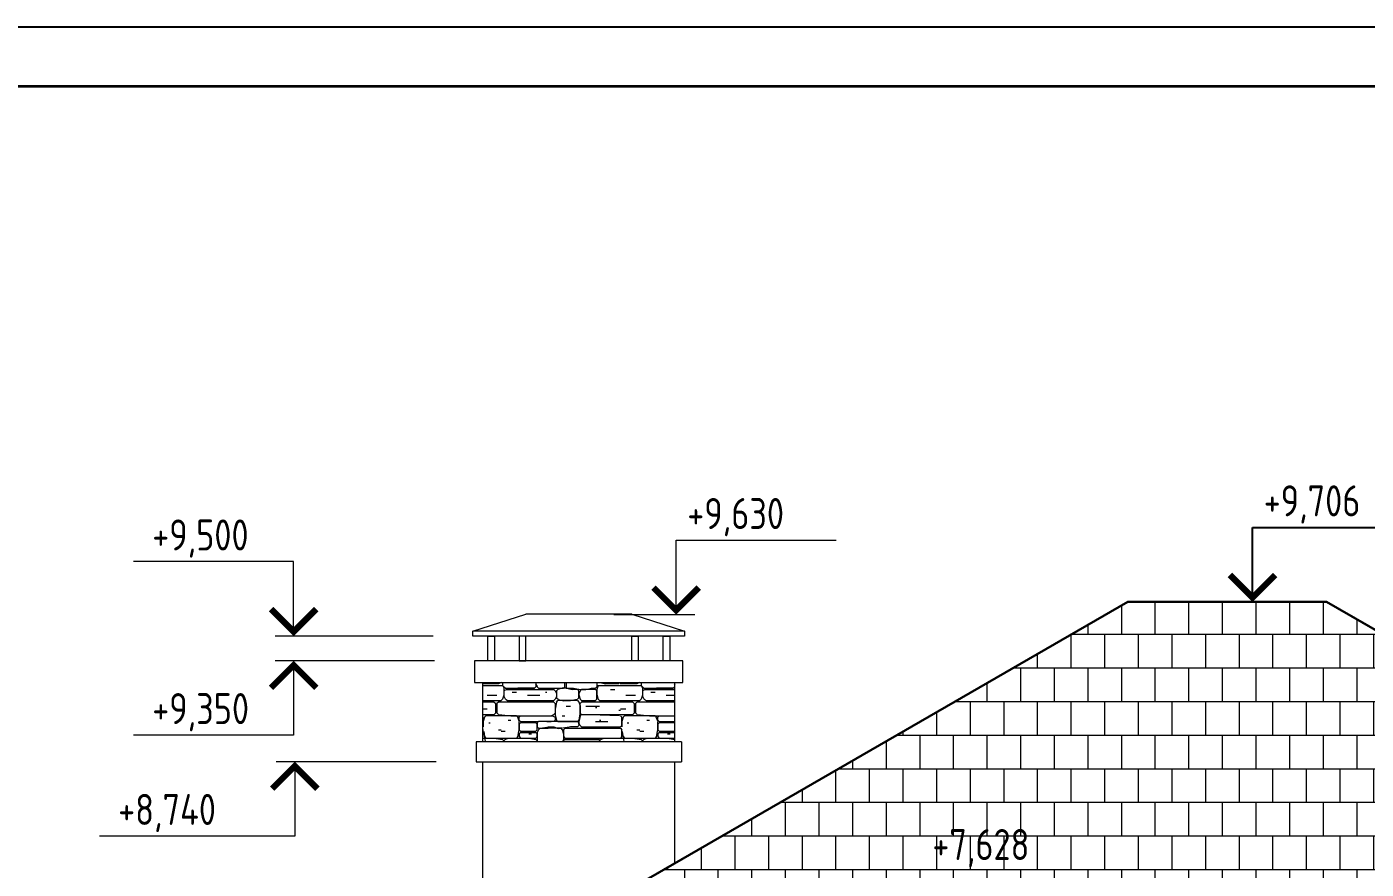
# Model space of a CAD drawing. Extents: x -12289450 to -10763036, y -7834513 to -6150123.
# Drawn here: x -11109433 to -11101336, y -7699631 to -7694536 of the extents above; entities that cross this region are included whole.
import ezdxf

# ---------------------------------------------------------------- set-up
doc = ezdxf.new("R2010")
doc.units = 0
doc.header["$LTSCALE"] = 25
for name, color, linetype in [('008-ШТРИХОВКА', 252, 'Continuous'), ('ArchiCAD', 7, 'Continuous'), ('Крыши', 7, 'Continuous'), ('Новое', 51, 'Continuous'), ('Примечания', 7, 'Continuous')]:
    doc.layers.add(name, color=color, linetype=linetype)
doc.layers.add('RAZMER', color=7, linetype='Continuous', lineweight=9)
doc.styles.add('GOST 2.304', font='cs_gost2304.shx')

msp = doc.modelspace()

# ---------------------------------------------------------------- hatches: boundary and pattern name
at = {"layer": '008-ШТРИХОВКА', "lineweight": 18, "ltscale": 3}
h = msp.add_hatch(dxfattribs=at)
h.set_pattern_fill('AR-B88', color=256)
h.set_pattern_definition([(0, (-27601.4, -161115.81), (0, 203.2), []), (90, (-27601.4, -161115.81), (-101.6, 203.2), [203.2, -203.2])])
h.paths.add_polyline_path([(-11101851.8, -7698014.4), (-11101766, -7698014.4), (-11101706.3, -7698014.4), (-11101577.5, -7698015.2), (-11095676, -7701420.7), (-11100476, -7701420.7), (-11101793.6, -7700660), (-11102776, -7700092.8), (-11105076, -7701420.7), (-11106726.8, -7701420.7), (-11108676, -7701420.7), (-11104088.1, -7698771.9), (-11102776, -7698014.4), (-11102598.7, -7698014.4), (-11102342.8, -7698014.4), (-11102176, -7698014.4), (-11101981.3, -7698014.4)])
at = {"layer": 'RAZMER', "lineweight": 0, "ltscale": 4}
h = msp.add_hatch(dxfattribs=at)
h.set_pattern_fill('DSLSTN', color=251, scale=300, style=0, pattern_type=2)
h.set_pattern_definition([(180, (462411.6, -635207), (-1e-13, -837.9), [184.338, -653.562]), (0, (461598.8, -635240.5), (0, 837.9), [108.927, -728.973]), (0, (461707.8, -635282.4), (0, 837.9), [58.653, -779.247]), (315, (461699.4, -635274.06), (837.899983, -2e-13), [11.8497, -1173.11985]), (270, (461699.4, -635265.7), (837.9, -2e-13), [8.379, -829.521]), (270, (461699.4, -635248.9), (837.9, -2e-13), [16.758, -821.142]), (225, (461707.76, -635240.54), (-1e-13, -837.899983), [11.8497, -1173.11985]), (180, (461942.4, -635240.5), (-1e-13, -837.9), [234.612, -603.288]), (135, (461950.75, -635248.9), (-837.899983, 7e-14), [11.8497, -1173.11985]), (90, (461950.75, -635257.3), (-837.9, 5e-14), [8.379, -829.521]), (180, (461942.4, -634762.9), (-1e-13, -837.9), [351.918, -485.982]), (180, (461867, -634930.5), (-1e-13, -837.9), [159.201, -678.699]), (180, (462059.7, -634553.5), (-1e-13, -837.9), [343.539, -494.361]), (225, (462193.74, -635005.9), (-1e-13, -837.899983), [11.8497, -1173.11985]), (315, (462193.74, -635005.9), (837.899983, -2e-13), [11.8497, -1173.11985]), (45, (461959.1, -634704.3), (7e-14, 837.899983), [11.8497, -1173.11985]), (0, (461716.1, -634704.3), (0, 837.9), [242.991, -594.909]), (135, (462218.9, -634821.6), (-837.899983, 7e-14), [11.8497, -1173.11985]), (180, (462352.9, -634821.6), (-1e-13, -837.9), [134.064, -703.836]), (225, (462076.43, -634829.97), (-1e-13, -837.899983), [11.8497, -1173.11985]), (180, (462361.3, -634830), (-1e-13, -837.9), [284.886, -553.014]), (0, (461649.1, -635315.95), (0, 837.9), [16.758, -821.142]), (0, (461749.65, -634846.7), (0, 837.9), [8.379, -829.521]), (0, (461598.8, -634804.8), (0, 837.9), [50.274, -787.626]), (0, (461573.7, -634788.1), (0, 837.9), [16.758, -821.142]), (0, (462319.4, -634670.8), (0, 837.9), [33.516, -804.384]), (0, (462336.2, -634662.4), (0, 837.9), [67.032, -770.868]), (0, (461749.65, -635064.6), (0, 837.9), [8.379, -829.521]), (0, (461640.7, -635081.3), (0, 837.9), [75.411, -762.489]), (0, (461548.56, -635064.6), (0, 837.9), [25.137, -812.763]), (0, (462302.7, -635290.8), (0, 837.9), [16.758, -821.142]), (0, (462319.4, -635299.2), (0, 837.9), [25.137, -812.763]), (0, (462244, -635248.9), (0, 837.9), [8.379, -829.521]), (0, (462361.3, -635232.2), (0, 837.9), [16.758, -821.142]), (0, (461850.2, -635207), (0, 837.9), [16.758, -821.142]), (0, (461875.3, -635148.4), (0, 837.9), [25.137, -812.763]), (0, (462076.4, -635232.2), (0, 837.9), [8.379, -829.521]), (0, (462051.3, -635240.5), (0, 837.9), [75.411, -762.489]), (0, (462193.7, -635173.5), (0, 837.9), [8.379, -829.521]), (0, (462202.1, -635165.1), (0, 837.9), [33.516, -804.384]), (0, (462051.3, -635156.75), (0, 837.9), [8.379, -829.521]), (0, (461992.64, -635148.4), (0, 837.9), [83.79, -754.11]), (0, (462235.6, -635081.3), (0, 837.9), [58.653, -779.247]), (0, (462143.5, -635047.8), (0, 837.9), [25.137, -812.763]), (0, (461917.2, -634980.8), (0, 837.9), [8.379, -829.521]), (0, (462001, -634964), (0, 837.9), [16.758, -821.142]), (0, (462009.4, -634955.65), (0, 837.9), [16.758, -821.142]), (0, (461774.8, -634570.2), (0, 837.9), [8.379, -829.521]), (0, (461774.8, -634620.5), (0, 837.9), [50.274, -787.626]), (0, (461925.6, -634587), (0, 837.9), [16.758, -821.142]), (0, (461942.4, -634578.6), (0, 837.9), [67.032, -770.868]), (0, (461867, -634746.2), (0, 837.9), [16.758, -821.142]), (0, (461682.6, -634729.4), (0, 837.9), [25.137, -812.763]), (0, (461674.24, -634721), (0, 837.9), [108.927, -728.973]), (0, (462160.2, -634762.9), (0, 837.9), [8.379, -829.521]), (0, (462026.2, -634746.2), (0, 837.9), [8.379, -829.521]), (0, (462042.9, -634754.56), (0, 837.9), [25.137, -812.763]), (0, (462269.15, -634880.24), (0, 837.9), [41.895, -796.005]), (0, (462235.6, -634871.9), (0, 837.9), [41.895, -796.005]), (0, (462093.2, -634888.6), (0, 837.9), [16.758, -821.142]), (0, (462118.3, -634846.7), (0, 837.9), [16.758, -821.142]), (0, (462109.95, -634838.35), (0, 837.9), [16.758, -821.142]), (0, (461942.4, -634905.4), (0, 837.9), [25.137, -812.763]), (0, (461816.7, -634897), (0, 837.9), [16.758, -821.142]), (0, (461808.3, -634905.4), (0, 837.9), [16.758, -821.142]), (0, (461741.3, -634888.6), (0, 837.9), [16.758, -821.142]), (270, (461699.4, -634469.7), (837.9, -2e-13), [75.411, -762.489]), (243.43495, (461707.76, -634452.9), (3.1e-05, -837.899992), [18.736014, -1854.86532]), (251.56505, (461858.58, -634511.57), (-7e-06, -837.899987), [26.49673, -2623.1757]), (270, (461858.6, -634478.05), (837.9, -2e-13), [33.516, -804.384]), (288.43495, (461850.2, -634452.91), (837.9000444, -1675.799994), [26.49673, -2623.1757]), (333.43495, (461506.66, -635106.48), (837.899992, 3.1e-05), [18.736014, -1854.86532]), (296.56505, (461498.3, -635089.7), (837.900001, -837.900036), [18.736014, -1854.86532]), (270, (461498.3, -635056.2), (837.9, -2e-13), [33.516, -804.384]), (206.56505, (461515.04, -635047.82), (-837.900036, -837.900001), [18.736014, -1854.86532]), (26.565051, (461506.66, -634511.57), (837.900021, 837.900016), [18.736014, -1854.86532]), (348.69007, (461515.04, -634578.6), (837.8999923, 3.91e-05), [42.72469, -4229.7438]), (333.43495, (461498.3, -634570.22), (837.899992, 3.1e-05), [18.736014, -1854.86532]), (270, (461498.3, -634519.95), (837.9, -2e-13), [50.274, -787.626]), (225, (461506.66, -634511.57), (-1e-13, -837.899983), [11.8497, -1173.11985]), (0, (461506.7, -635039.44), (0, 837.9), [175.959, -661.941]), (315, (461489.9, -635022.7), (837.899983, -2e-13), [23.69939, -1161.27015]), (270, (461489.9, -634972.4), (837.9, -2e-13), [50.274, -787.626]), (243.43495, (461498.3, -634955.65), (3.1e-05, -837.899992), [18.736014, -1854.86532]), (225, (461506.66, -634947.3), (-1e-13, -837.899983), [11.8497, -1173.11985]), (194.03624, (461540.18, -634938.9), (-2513.7000764, -837.899857), [34.547505, -3420.2028]), (0, (461867, -634930.5), (0, 837.9), [16.758, -821.142]), (0, (461640.7, -635299.2), (0, 837.9), [41.895, -796.005]), (0, (461598.8, -635307.6), (0, 837.9), [92.169, -745.731]), (45, (461598.83, -634654), (7e-14, 837.899983), [23.69939, -1161.27015]), (90, (461598.8, -634687.5), (-837.9, 5e-14), [33.516, -804.384]), (135, (461607.2, -634695.9), (-837.899983, 7e-14), [11.8497, -1173.11985]), (116.56505, (461707.76, -634662.4), (-837.900001, 837.900036), [18.736014, -1854.86532]), (90, (461707.8, -634679.15), (-837.9, 5e-14), [16.758, -821.142]), (63.434949, (461699.38, -634695.9), (-1.6e-05, 837.899992), [18.736014, -1854.86532]), (288.43495, (462235.64, -634670.77), (837.9000444, -1675.799994), [26.49673, -2623.1757]), (270, (462235.6, -634662.4), (837.9, -2e-13), [8.379, -829.521]), (243.43495, (462244, -634645.63), (3.1e-05, -837.899992), [18.736014, -1854.86532]), (251.56505, (462336.18, -635081.34), (-7e-06, -837.899987), [26.49673, -2623.1757]), (270, (462336.2, -635039.44), (837.9, -2e-13), [41.895, -796.005]), (296.56505, (462327.8, -635022.7), (837.900001, -837.900036), [18.736014, -1854.86532]), (288.43495, (461950.75, -635081.34), (837.9000444, -1675.799994), [26.49673, -2623.1757]), (270, (461950.75, -635073), (837.9, -2e-13), [8.379, -829.521]), (243.43495, (461959.13, -635056.2), (3.1e-05, -837.899992), [18.736014, -1854.86532]), (243.43495, (461816.7, -635089.7), (3.1e-05, -837.899992), [18.736014, -1854.86532]), (270, (461816.7, -635073), (837.9, -2e-13), [16.758, -821.142]), (296.56505, (461808.3, -635056.2), (837.900001, -837.900036), [18.736014, -1854.86532]), (315, (461950.75, -634662.4), (837.899983, -2e-13), [23.69939, -1161.27015]), (63.434949, (461808.3, -634838.35), (-1.6e-05, 837.899992), [18.736014, -1854.86532]), (90, (461808.3, -634855.1), (-837.9, 5e-14), [16.758, -821.142]), (135, (461825.06, -634871.86), (-837.899983, 7e-14), [23.69939, -1161.27015]), (90, (462378.1, -634913.8), (-837.9, 5e-14), [75.411, -762.489]), (45, (462369.7, -634922.14), (7e-14, 837.899983), [11.8497, -1173.11985]), (270, (462327.8, -634938.9), (837.9, -2e-13), [58.653, -779.247]), (270, (462193.7, -634938.9), (837.9, -2e-13), [67.032, -770.868]), (108.43495, (462428.35, -635240.54), (-837.9000444, 1675.799994), [26.49673, -2623.1757]), (90, (462428.35, -635290.8), (-837.9, 5e-14), [50.274, -787.626]), (78.690068, (462419.97, -635332.71), (-9.9e-06, 837.8999923), [42.72469, -4229.7438]), (278.1301, (462210.5, -635274.06), (837.8997774, -5027.3998965), [59.24848, -5865.5994]), (270, (462210.5, -635240.5), (837.9, -2e-13), [33.516, -804.384]), (251.56505, (462218.88, -635215.4), (-7e-06, -837.899987), [26.49673, -2623.1757]), (333.43495, (461791.55, -635207.02), (837.899992, 3.1e-05), [18.736014, -1854.86532]), (180, (461799.9, -635240.5), (-1e-13, -837.9), [58.653, -779.247]), (0, (461707.8, -634880.24), (0, 837.9), [343.539, -494.361]), (180, (461850.2, -635282.4), (-1e-13, -837.9), [83.79, -754.11]), (189.46232, (461900.48, -635274.06), (-4189.4998786, -837.8998155), [50.96747, -5045.7792]), (180, (461942.4, -635274.06), (-1e-13, -837.9), [41.895, -796.005]), (0, (461875.3, -635240.5), (0, 837.9), [25.137, -812.763]), (0, (461758, -635240.5), (0, 837.9), [25.137, -812.763]), (180, (461615.6, -634938.9), (-1e-13, -837.9), [75.411, -762.489]), (90, (461699.4, -634930.5), (-837.9, 5e-14), [50.274, -787.626]), (63.434949, (461691, -634947.27), (-1.6e-05, 837.899992), [18.736014, -1854.86532]), (0, (461665.9, -634947.3), (0, 837.9), [25.137, -812.763]), (350.53768, (461615.59, -634938.9), (837.8999918, 3.62e-05), [50.96747, -5045.7792]), (0, (461640.7, -634947.3), (0, 837.9), [41.895, -796.005]), (350.53768, (461590.45, -634938.9), (837.8999918, 3.62e-05), [50.96747, -5045.7792]), (350.53768, (462277.53, -634503.19), (837.8999918, 3.62e-05), [50.96747, -5045.7792]), (0, (462101.6, -634503.2), (0, 837.9), [175.959, -661.941]), (26.565051, (462084.8, -634511.57), (837.900021, 837.900016), [18.736014, -1854.86532]), (0, (461867, -634511.6), (0, 837.9), [209.475, -628.425]), (0, (461825.1, -634444.5), (0, 837.9), [16.758, -821.142]), (341.56505, (461799.93, -634436.16), (837.899987, -7e-06), [26.49673, -2623.1757]), (0, (461766.4, -634436.16), (0, 837.9), [33.516, -804.384]), (9.4623222, (461716.14, -634444.53), (4189.4998465, 837.8999764), [50.96747, -5045.7792]), (348.69007, (461649.1, -634503.19), (837.8999923, 3.91e-05), [42.72469, -4229.7438]), (0, (461523.4, -634503.2), (0, 837.9), [125.685, -712.215]), (8.1301023, (461632.35, -634586.98), (5027.3998629, 837.8999792), [59.24848, -5865.5994]), (0, (461556.9, -634587), (0, 837.9), [75.411, -762.489]), (281.30993, (461699.38, -634603.74), (837.8998758, -3351.6001317), [42.72469, -4229.7438]), (270, (461699.4, -634578.6), (837.9, -2e-13), [25.137, -812.763]), (243.43495, (461707.76, -634561.84), (3.1e-05, -837.899992), [18.736014, -1854.86532]), (0, (461975.9, -634545.1), (0, 837.9), [50.274, -787.626]), (0, (461766.4, -634545.1), (0, 837.9), [41.895, -796.005]), (0, (462042.9, -634654), (0, 837.9), [16.758, -821.142]), (9.4623222, (461992.64, -634662.39), (4189.4998465, 837.8999764), [50.96747, -5045.7792]), (0, (461791.55, -634662.4), (0, 837.9), [201.096, -636.804]), (0, (461791.55, -634662.4), (0, 837.9), [58.653, -779.247]), (353.65981, (461716.14, -634654.01), (837.8999791, 3.02e-05), [75.87507, -7511.6322]), (180, (462352.9, -634628.9), (-1e-13, -837.9), [276.507, -561.393]), (0, (462076.4, -634587), (0, 837.9), [276.507, -561.393]), (0, (462218.9, -634762.9), (0, 837.9), [184.338, -653.562]), (0, (462218.9, -634712.7), (0, 837.9), [184.338, -653.562]), (0, (462101.6, -634712.7), (0, 837.9), [117.306, -720.594]), (333.43495, (462084.8, -634704.3), (837.899992, 3.1e-05), [18.736014, -1854.86532]), (348.69007, (462185.36, -634628.87), (837.8999923, 3.91e-05), [42.72469, -4229.7438]), (14.036243, (462084.81, -634637.25), (2513.7000325, 837.8999888), [34.547505, -3420.2028]), (180, (461808.3, -634922.1), (-1e-13, -837.9), [67.032, -770.868]), (0, (461590.45, -634712.7), (0, 837.9), [351.918, -485.982]), (0, (461850.2, -634771.3), (0, 837.9), [50.274, -787.626]), (0, (461716.1, -634871.9), (0, 837.9), [83.79, -754.11]), (165.96376, (461590.45, -634880.24), (-837.8999707, -6.1e-05), [34.547505, -3420.2028]), (180, (461649.1, -634880.24), (-1e-13, -837.9), [58.653, -779.247]), (187.12502, (461716.14, -634871.86), (-5865.3000122, -837.9003778), [67.55366, -6687.8121]), (0, (461556.9, -634771.3), (0, 837.9), [242.991, -594.909]), (0, (461867, -635341.1), (0, 837.9), [335.16, -502.74]), (0, (462126.7, -635274.06), (0, 837.9), [41.895, -796.005]), (0, (461867, -635282.4), (0, 837.9), [335.16, -502.74]), (296.56505, (461950.75, -635248.92), (837.900001, -837.900036), [18.736014, -1854.86532]), (270, (461950.75, -635240.5), (837.9, -2e-13), [8.379, -829.521]), (255.96376, (461959.13, -635207.02), (6.1e-05, -837.8999707), [34.547505, -3420.2028]), (0, (461967.5, -635198.64), (0, 837.9), [310.023, -527.877]), (284.03624, (462059.68, -635072.96), (837.899857, -2513.7000764), [34.547505, -3420.2028]), (270, (462059.7, -635047.8), (837.9, -2e-13), [25.137, -812.763]), (251.56505, (462068.06, -635022.69), (-7e-06, -837.899987), [26.49673, -2623.1757]), (0, (461967.5, -635123.2), (0, 837.9), [310.023, -527.877]), (180, (462302.7, -635014.3), (-1e-13, -837.9), [100.548, -737.352]), (206.56505, (462319.43, -635005.93), (-837.900036, -837.900001), [18.736014, -1854.86532]), (315, (462059.7, -634989.17), (837.899983, -2e-13), [11.8497, -1173.11985]), (270, (462059.7, -634972.4), (837.9, -2e-13), [16.758, -821.142]), (243.43495, (462068.06, -634938.9), (3.1e-05, -837.899992), [18.736014, -1854.86532]), (135, (462193.74, -634947.3), (-837.899983, 7e-14), [23.69939, -1161.27015]), (165.96376, (462109.95, -635014.3), (-837.8999707, -6.1e-05), [34.547505, -3420.2028]), (180, (462185.4, -635014.3), (-1e-13, -837.9), [75.411, -762.489]), (0, (462068.06, -635022.7), (0, 837.9), [259.749, -578.151]), (26.565051, (461783.17, -635207.02), (837.900021, 837.900016), [18.736014, -1854.86532]), (0, (461749.65, -635207), (0, 837.9), [33.516, -804.384]), (0, (461540.2, -635207), (0, 837.9), [83.79, -754.11]), (353.65981, (461464.77, -635198.645), (837.8999791, 3.02e-05), [75.87507, -7511.6322]), (0, (461464.8, -635123.2), (0, 837.9), [335.16, -502.74]), (0, (461523.4, -635114.85), (0, 837.9), [276.507, -561.393]), (0, (461515, -635047.8), (0, 837.9), [284.886, -553.014]), (260.53768, (461959.13, -635181.89), (3.62e-05, -837.8999918), [50.96747, -5045.7792]), (270, (461959.1, -635148.4), (837.9, -2e-13), [33.516, -804.384]), (288.43495, (461950.75, -635123.23), (837.9000444, -1675.799994), [26.49673, -2623.1757]), (284.03624, (461808.3, -635198.64), (837.899857, -2513.7000764), [34.547505, -3420.2028]), (270, (461808.3, -635165.1), (837.9, -2e-13), [33.516, -804.384]), (258.69007, (461816.69, -635123.23), (3.91e-05, -837.8999923), [42.72469, -4229.7438]), (45, (461942.4, -635106.5), (7e-14, 837.899983), [11.8497, -1173.11985]), (11.309932, (461900.48, -635114.85), (3351.6001025, 837.8999928), [42.72469, -4229.7438]), (0, (461858.6, -635114.85), (0, 837.9), [41.895, -796.005]), (345.96376, (461825.06, -635106.48), (837.8999707, 6.1e-05), [34.547505, -3420.2028]), (198.43495, (461850.2, -635039.44), (-1675.799994, -837.9000444), [26.49673, -2623.1757]), (180, (461875.3, -635039.44), (-1e-13, -837.9), [25.137, -812.763]), (165.96376, (461908.85, -635047.82), (-837.8999707, -6.1e-05), [34.547505, -3420.2028]), (180, (461942.4, -635047.8), (-1e-13, -837.9), [33.516, -804.384]), (0, (461850.2, -635039.44), (0, 837.9), [8.379, -829.521]), (0, (461707.8, -635039.44), (0, 837.9), [150.822, -687.078]), (345.96376, (461825.06, -634964.03), (837.8999707, 6.1e-05), [34.547505, -3420.2028]), (0, (461749.65, -634964), (0, 837.9), [75.411, -762.489]), (11.309932, (461707.76, -634972.41), (3351.6001025, 837.8999928), [42.72469, -4229.7438]), (296.56505, (461691, -635014.3), (837.900001, -837.900036), [18.736014, -1854.86532]), (270, (461691, -635005.9), (837.9, -2e-13), [8.379, -829.521]), (251.56505, (461699.38, -634980.8), (-7e-06, -837.899987), [26.49673, -2623.1757]), (270, (461875.3, -634938.9), (837.9, -2e-13), [100.548, -737.352]), (351.8699, (461808.31, -634922.14), (837.8999899, 3.95e-05), [59.24848, -5865.5994]), (0, (461766.4, -634922.1), (0, 837.9), [41.895, -796.005]), (0, (462026.2, -635039.44), (0, 837.9), [25.137, -812.763]), (14.036243, (461992.64, -635047.82), (2513.7000325, 837.8999888), [34.547505, -3420.2028]), (0, (461959.1, -635047.8), (0, 837.9), [33.516, -804.384]), (348.69007, (461917.23, -635039.44), (837.8999923, 3.91e-05), [42.72469, -4229.7438]), (0, (461875.3, -635039.44), (0, 837.9), [41.895, -796.005]), (180, (462051.3, -634930.5), (-1e-13, -837.9), [167.58, -670.32]), (14.036243, (462336.18, -634930.52), (2513.7000325, 837.8999888), [34.547505, -3420.2028]), (0, (462126.7, -634930.5), (0, 837.9), [209.475, -628.425]), (243.43495, (462210.5, -634788.07), (3.1e-05, -837.899992), [18.736014, -1854.86532]), (270, (462210.5, -634762.9), (837.9, -2e-13), [25.137, -812.763]), (281.30993, (462202.12, -634721.04), (837.8998758, -3351.6001317), [42.72469, -4229.7438]), (296.56505, (461950.75, -634788.07), (837.900001, -837.900036), [18.736014, -1854.86532]), (270, (461950.75, -634746.2), (837.9, -2e-13), [41.895, -796.005]), (251.56505, (461959.13, -634721.04), (-7e-06, -837.899987), [26.49673, -2623.1757]), (0, (461959.1, -634721), (0, 837.9), [242.991, -594.909]), (0, (461967.5, -634813.2), (0, 837.9), [226.233, -611.667]), (26.565051, (462352.94, -634821.6), (837.900021, 837.900016), [18.736014, -1854.86532]), (333.43495, (462361.32, -634829.97), (837.899992, 3.1e-05), [18.736014, -1854.86532]), (90, (462068.06, -634846.7), (-837.9, 5e-14), [8.379, -829.521]), (75.963757, (462059.68, -634880.24), (-1.7e-05, 837.8999707), [34.547505, -3420.2028]), (90, (462059.7, -634930.5), (-837.9, 5e-14), [50.274, -787.626]), (0, (461816.7, -634821.6), (0, 837.9), [234.612, -603.288]), (0, (461850.2, -634813.2), (0, 837.9), [41.895, -796.005]), (180, (461942.4, -634813.2), (-1e-13, -837.9), [125.685, -712.215]), (225, (461950.75, -634804.83), (-1e-13, -837.899983), [11.8497, -1173.11985]), (270, (461950.75, -634779.7), (837.9, -2e-13), [25.137, -812.763]), (315, (461942.4, -634771.3), (837.899983, -2e-13), [11.8497, -1173.11985]), (0, (461816.7, -634771.3), (0, 837.9), [125.685, -712.215]), (45, (461808.3, -634779.7), (7e-14, 837.899983), [11.8497, -1173.11985]), (90, (461808.3, -634804.8), (-837.9, 5e-14), [25.137, -812.763]), (135, (461816.7, -634813.2), (-837.899983, 7e-14), [11.8497, -1173.11985]), (26.565051, (462034.54, -634930.5), (837.900021, 837.900016), [18.736014, -1854.86532]), (0, (461992.64, -634930.5), (0, 837.9), [41.895, -796.005]), (0, (461707.8, -634922.1), (0, 837.9), [33.516, -804.384]), (180, (462051.3, -634871.9), (-1e-13, -837.9), [226.233, -611.667]), (180, (462369.7, -634771.3), (-1e-13, -837.9), [150.822, -687.078]), (225, (461950.75, -635265.7), (-1e-13, -837.899983), [11.8497, -1173.11985]), (45, (461691, -635299.2), (7e-14, 837.899983), [11.8497, -1173.11985]), (315, (461691, -635248.9), (837.899983, -2e-13), [11.8497, -1173.11985]), (45, (461590.45, -635257.3), (7e-14, 837.899983), [11.8497, -1173.11985]), (315, (461590.45, -635290.8), (837.899983, -2e-13), [11.8497, -1173.11985]), (45, (461590.45, -635315.95), (7e-14, 837.899983), [11.8497, -1173.11985]), (315, (461590.45, -635332.7), (837.899983, -2e-13), [11.8497, -1173.11985]), (225, (461699.4, -635332.7), (-1e-13, -837.899983), [11.8497, -1173.11985]), (315, (461691, -635307.6), (837.899983, -2e-13), [11.8497, -1173.11985]), (315, (461858.6, -635332.7), (837.899983, -2e-13), [11.8497, -1173.11985]), (45, (461858.6, -635290.8), (7e-14, 837.899983), [11.8497, -1173.11985]), (225, (462420, -635332.7), (-1e-13, -837.899983), [11.8497, -1173.11985]), (315, (462411.6, -635207), (837.899983, -2e-13), [11.8497, -1173.11985]), (45, (462218.9, -635215.4), (7e-14, 837.899983), [11.8497, -1173.11985]), (315, (462218.9, -635332.7), (837.899983, -2e-13), [11.8497, -1173.11985]), (225, (462210.5, -635332.7), (-1e-13, -837.899983), [11.8497, -1173.11985]), (315, (462202.1, -635282.43), (837.899983, -2e-13), [11.8497, -1173.11985]), (225, (462210.5, -635265.7), (-1e-13, -837.899983), [11.8497, -1173.11985]), (315, (462202.1, -635207), (837.899983, -2e-13), [11.8497, -1173.11985]), (315, (461959.1, -635265.7), (837.899983, -2e-13), [11.8497, -1173.11985]), (45, (461959.1, -635207), (7e-14, 837.899983), [11.8497, -1173.11985]), (45, (461942.4, -635240.54), (7e-14, 837.899983), [11.8497, -1173.11985]), (315, (461816.7, -635232.16), (837.899983, -2e-13), [11.8497, -1173.11985]), (225, (461808.3, -635232.16), (-1e-13, -837.899983), [11.8497, -1173.11985]), (315, (461590.45, -635232.16), (837.899983, -2e-13), [11.8497, -1173.11985]), (45, (461590.45, -635215.4), (7e-14, 837.899983), [11.8497, -1173.11985]), (135, (461967.5, -635198.64), (-837.899983, 7e-14), [11.8497, -1173.11985]), (225, (462285.9, -635190.27), (-1e-13, -837.899983), [11.8497, -1173.11985]), (315, (462277.53, -635123.23), (837.899983, -2e-13), [11.8497, -1173.11985]), (45, (461959.1, -635131.6), (7e-14, 837.899983), [11.8497, -1173.11985]), (315, (461942.4, -635114.85), (837.899983, -2e-13), [11.8497, -1173.11985]), (315, (461942.4, -635047.8), (837.899983, -2e-13), [11.8497, -1173.11985]), (45, (461816.7, -635056.2), (7e-14, 837.899983), [11.8497, -1173.11985]), (315, (461816.7, -635098.1), (837.899983, -2e-13), [11.8497, -1173.11985]), (45, (461816.7, -635123.23), (7e-14, 837.899983), [11.8497, -1173.11985]), (225, (461808.3, -635190.27), (-1e-13, -837.899983), [11.8497, -1173.11985]), (315, (461456.4, -635190.27), (837.899983, -2e-13), [11.8497, -1173.11985]), (225, (461464.77, -635123.23), (-1e-13, -837.899983), [11.8497, -1173.11985]), (315, (461799.9, -635123.23), (837.899983, -2e-13), [11.8497, -1173.11985]), (225, (461808.3, -635106.5), (-1e-13, -837.899983), [11.8497, -1173.11985]), (315, (461799.9, -635047.8), (837.899983, -2e-13), [11.8497, -1173.11985]), (225, (461691, -635031.06), (-1e-13, -837.899983), [11.8497, -1173.11985]), (315, (461682.6, -634947.3), (837.899983, -2e-13), [11.8497, -1173.11985]), (45, (461548.56, -634888.6), (7e-14, 837.899983), [11.8497, -1173.11985]), (315, (461548.56, -634930.5), (837.899983, -2e-13), [11.8497, -1173.11985]), (45, (461875.34, -634938.9), (7e-14, 837.899983), [11.8497, -1173.11985]), (45, (461858.6, -635039.44), (7e-14, 837.899983), [11.8497, -1173.11985]), (315, (461699.4, -635031.06), (837.899983, -2e-13), [11.8497, -1173.11985]), (45, (461699.4, -634980.8), (7e-14, 837.899983), [11.8497, -1173.11985]), (315, (461858.6, -634972.4), (837.899983, -2e-13), [11.8497, -1173.11985]), (225, (461875.34, -634955.65), (-1e-13, -837.899983), [11.8497, -1173.11985]), (315, (461866.96, -634930.5), (837.899983, -2e-13), [11.8497, -1173.11985]), (315, (461699.4, -634955.65), (837.899983, -2e-13), [11.8497, -1173.11985]), (45, (461699.4, -634938.9), (7e-14, 837.899983), [11.8497, -1173.11985]), (315, (461699.4, -634913.76), (837.899983, -2e-13), [11.8497, -1173.11985]), (45, (461699.4, -634888.6), (7e-14, 837.899983), [11.8497, -1173.11985]), (315, (462051.3, -634880.24), (837.899983, -2e-13), [11.8497, -1173.11985]), (225, (462059.7, -634913.76), (-1e-13, -837.899983), [11.8497, -1173.11985]), (315, (462051.3, -634930.5), (837.899983, -2e-13), [11.8497, -1173.11985]), (45, (462051.3, -635039.44), (7e-14, 837.899983), [11.8497, -1173.11985]), (45, (462051.3, -635114.85), (7e-14, 837.899983), [11.8497, -1173.11985]), (315, (461959.1, -635106.5), (837.899983, -2e-13), [11.8497, -1173.11985]), (45, (461959.1, -635056.2), (7e-14, 837.899983), [11.8497, -1173.11985]), (315, (462051.3, -635047.8), (837.899983, -2e-13), [11.8497, -1173.11985]), (135, (462076.43, -635114.85), (-837.899983, 7e-14), [11.8497, -1173.11985]), (225, (462327.8, -635106.5), (-1e-13, -837.899983), [11.8497, -1173.11985]), (315, (462068.06, -634997.55), (837.899983, -2e-13), [11.8497, -1173.11985]), (45, (462068.06, -634938.9), (7e-14, 837.899983), [11.8497, -1173.11985]), (45, (462319.4, -635005.9), (7e-14, 837.899983), [11.8497, -1173.11985]), (45, (462193.74, -634938.9), (7e-14, 837.899983), [11.8497, -1173.11985]), (315, (462319.4, -634930.5), (837.899983, -2e-13), [11.8497, -1173.11985]), (135, (462378.1, -634779.7), (-837.899983, 7e-14), [11.8497, -1173.11985]), (45, (462369.7, -634813.2), (7e-14, 837.899983), [11.8497, -1173.11985]), (225, (462059.7, -634863.5), (-1e-13, -837.899983), [11.8497, -1173.11985]), (315, (462051.3, -634821.6), (837.899983, -2e-13), [11.8497, -1173.11985]), (135, (462411.6, -634721.04), (-837.899983, 7e-14), [11.8497, -1173.11985]), (45, (462403.2, -634762.94), (7e-14, 837.899983), [11.8497, -1173.11985]), (315, (462210.5, -634754.56), (837.899983, -2e-13), [11.8497, -1173.11985]), (45, (462210.5, -634721.04), (7e-14, 837.899983), [11.8497, -1173.11985]), (45, (462210.5, -634779.7), (7e-14, 837.899983), [11.8497, -1173.11985]), (225, (462202.1, -634804.83), (-1e-13, -837.899983), [11.8497, -1173.11985]), (315, (461959.1, -634804.83), (837.899983, -2e-13), [11.8497, -1173.11985]), (225, (461808.3, -634863.5), (-1e-13, -837.899983), [11.8497, -1173.11985]), (315, (461548.56, -634863.5), (837.899983, -2e-13), [11.8497, -1173.11985]), (45, (461548.56, -634779.7), (7e-14, 837.899983), [11.8497, -1173.11985]), (315, (461799.9, -634771.3), (837.899983, -2e-13), [11.8497, -1173.11985]), (225, (461950.75, -634754.56), (-1e-13, -837.899983), [11.8497, -1173.11985]), (315, (461942.4, -634712.66), (837.899983, -2e-13), [11.8497, -1173.11985]), (315, (461582.1, -634754.56), (837.899983, -2e-13), [11.8497, -1173.11985]), (225, (461590.45, -634712.66), (-1e-13, -837.899983), [11.8497, -1173.11985]), (315, (461531.8, -634620.5), (837.899983, -2e-13), [11.8497, -1173.11985]), (45, (461531.8, -634595.36), (7e-14, 837.899983), [11.8497, -1173.11985]), (315, (461691, -634511.57), (837.899983, -2e-13), [11.8497, -1173.11985]), (225, (461699.4, -634570.2), (-1e-13, -837.899983), [11.8497, -1173.11985]), (315, (461691, -634587), (837.899983, -2e-13), [11.8497, -1173.11985]), (225, (461699.4, -634620.5), (-1e-13, -837.899983), [11.8497, -1173.11985]), (315, (461607.2, -634695.9), (837.899983, -2e-13), [11.8497, -1173.11985]), (225, (461699.4, -634695.9), (-1e-13, -837.899983), [11.8497, -1173.11985]), (315, (461691, -634637.25), (837.899983, -2e-13), [11.8497, -1173.11985]), (315, (461707.76, -634695.9), (837.899983, -2e-13), [11.8497, -1173.11985]), (45, (461707.76, -634670.77), (7e-14, 837.899983), [11.8497, -1173.11985]), (315, (461950.75, -634662.4), (837.899983, -2e-13), [11.8497, -1173.11985]), (315, (461967.5, -634704.3), (837.899983, -2e-13), [11.8497, -1173.11985]), (45, (461967.5, -634670.77), (7e-14, 837.899983), [11.8497, -1173.11985]), (225, (462076.43, -634704.3), (-1e-13, -837.899983), [11.8497, -1173.11985]), (315, (462068.06, -634662.4), (837.899983, -2e-13), [11.8497, -1173.11985]), (315, (462076.43, -634695.9), (837.899983, -2e-13), [11.8497, -1173.11985]), (225, (462235.64, -634695.9), (-1e-13, -837.899983), [23.69939, -1161.27015]), (315, (462244, -634695.9), (837.899983, -2e-13), [11.8497, -1173.11985]), (225, (462436.73, -634695.9), (-1e-13, -837.899983), [11.8497, -1173.11985]), (315, (462428.35, -634637.25), (837.899983, -2e-13), [11.8497, -1173.11985]), (45, (462244, -634645.63), (7e-14, 837.899983), [11.8497, -1173.11985]), (315, (462227.26, -634637.25), (837.899983, -2e-13), [11.8497, -1173.11985]), (45, (462076.43, -634645.63), (7e-14, 837.899983), [11.8497, -1173.11985]), (45, (462059.7, -634654), (7e-14, 837.899983), [11.8497, -1173.11985]), (315, (461707.76, -634645.63), (837.899983, -2e-13), [11.8497, -1173.11985]), (225, (461716.14, -634553.46), (-1e-13, -837.899983), [11.8497, -1173.11985]), (315, (462059.7, -634553.46), (837.899983, -2e-13), [11.8497, -1173.11985]), (225, (462076.43, -634536.7), (-1e-13, -837.899983), [11.8497, -1173.11985]), (315, (461858.6, -634536.7), (837.899983, -2e-13), [11.8497, -1173.11985]), (45, (461858.6, -634519.95), (7e-14, 837.899983), [11.8497, -1173.11985]), (45, (461841.8, -634545.1), (7e-14, 837.899983), [11.8497, -1173.11985]), (45, (461707.76, -634452.9), (7e-14, 837.899983), [11.8497, -1173.11985]), (315, (461841.8, -634444.53), (837.899983, -2e-13), [11.8497, -1173.11985]), (45, (462352.94, -634628.9), (7e-14, 837.899983), [11.8497, -1173.11985]), (315, (462068.06, -634620.5), (837.899983, -2e-13), [11.8497, -1173.11985]), (225, (462076.43, -634587), (-1e-13, -837.899983), [11.8497, -1173.11985]), (315, (462352.94, -634587), (837.899983, -2e-13), [11.8497, -1173.11985]), (45, (462327.8, -634578.6), (7e-14, 837.899983), [11.8497, -1173.11985]), (315, (462076.43, -634570.2), (837.899983, -2e-13), [11.8497, -1173.11985]), (45, (462076.43, -634519.95), (7e-14, 837.899983), [11.8497, -1173.11985]), (315, (462327.8, -634511.57), (837.899983, -2e-13), [11.8497, -1173.11985]), (270, (461456.4, -635131.6), (837.9, -2e-13), [58.653, -779.247]), (270, (461699.4, -634528.3), (837.9, -2e-13), [41.895, -796.005]), (270, (462068.06, -634561.8), (837.9, -2e-13), [83.79, -754.11]), (270, (462076.4, -634645.6), (837.9, -2e-13), [58.653, -779.247]), (90, (462235.6, -634695.9), (-837.9, 5e-14), [50.274, -787.626]), (0, (461716.1, -634662.4), (0, 837.9), [234.612, -603.288]), (90, (461707.8, -634695.9), (-837.9, 5e-14), [25.137, -812.763]), (0, (461975.9, -634662.4), (0, 837.9), [92.169, -745.731]), (270, (462076.4, -634670.8), (837.9, -2e-13), [25.137, -812.763]), (90, (461967.5, -634704.3), (-837.9, 5e-14), [33.516, -804.384]), (270, (461808.3, -634779.7), (837.9, -2e-13), [83.79, -754.11]), (270, (461548.56, -634779.7), (837.9, -2e-13), [83.79, -754.11]), (270, (461582.1, -634721), (837.9, -2e-13), [33.516, -804.384]), (90, (462378.1, -634804.8), (-837.9, 5e-14), [25.137, -812.763]), (270, (462210.5, -634779.7), (837.9, -2e-13), [33.516, -804.384]), (90, (462411.6, -634754.56), (-837.9, 5e-14), [33.516, -804.384]), (0, (462252.4, -634637.25), (0, 837.9), [167.58, -670.32]), (270, (462436.7, -634645.6), (837.9, -2e-13), [50.274, -787.626]), (0, (461615.6, -634704.3), (0, 837.9), [75.411, -762.489]), (270, (461531.8, -634595.36), (837.9, -2e-13), [25.137, -812.763]), (270, (462068.06, -634595.36), (837.9, -2e-13), [25.137, -812.763]), (0, (461975.9, -634712.7), (0, 837.9), [92.169, -745.731]), (180, (461691, -634637.25), (-1e-13, -837.9), [75.411, -762.489]), (180, (462428.35, -634637.25), (-1e-13, -837.9), [8.379, -829.521]), (180, (462428.35, -634704.3), (-1e-13, -837.9), [8.379, -829.521]), (0, (461582.1, -634628.9), (0, 837.9), [108.927, -728.973]), (90, (461699.4, -634620.5), (-837.9, 5e-14), [25.137, -812.763]), (180, (461691, -634587), (-1e-13, -837.9), [108.927, -728.973]), (270, (461950.75, -634721), (837.9, -2e-13), [33.516, -804.384]), (270, (462361.3, -634595.36), (837.9, -2e-13), [25.137, -812.763]), (0, (461540.2, -634587), (0, 837.9), [41.895, -796.005]), (0, (461540.2, -634628.9), (0, 837.9), [41.895, -796.005]), (0, (462252.4, -634704.3), (0, 837.9), [167.58, -670.32]), (270, (462210.5, -634721), (837.9, -2e-13), [33.516, -804.384]), (90, (462059.7, -634913.8), (-837.9, 5e-14), [25.137, -812.763]), (180, (461699.4, -634880.24), (-1e-13, -837.9), [117.306, -720.594]), (270, (462059.7, -634830), (837.9, -2e-13), [33.516, -804.384]), (270, (461691, -634955.65), (837.9, -2e-13), [75.411, -762.489]), (180, (461682.6, -635039.44), (-1e-13, -837.9), [100.548, -737.352]), (270, (461808.3, -635131.6), (837.9, -2e-13), [58.653, -779.247]), (0, (461699.4, -634545.1), (0, 837.9), [142.443, -695.457]), (270, (461590.45, -635257.3), (837.9, -2e-13), [33.516, -804.384]), (0, (461598.8, -635341.1), (0, 837.9), [92.169, -745.731]), (90, (461699.4, -635332.7), (-837.9, 5e-14), [16.758, -821.142]), (180, (461691, -635248.9), (-1e-13, -837.9), [92.169, -745.731]), (270, (461858.6, -634528.3), (837.9, -2e-13), [8.379, -829.521]), (0, (461867, -634545.1), (0, 837.9), [201.096, -636.804]), (90, (462076.4, -634536.7), (-837.9, 5e-14), [8.379, -829.521]), (90, (461858.6, -634528.3), (-837.9, 5e-14), [8.379, -829.521]), (270, (462076.4, -634511.6), (837.9, -2e-13), [16.758, -821.142]), (270, (462076.4, -634528.3), (837.9, -2e-13), [41.895, -796.005]), (0, (462084.8, -634578.6), (0, 837.9), [242.991, -594.909]), (90, (462336.2, -634570.2), (-837.9, 5e-14), [41.895, -796.005]), (90, (462076.4, -634528.3), (-837.9, 5e-14), [8.379, -829.521]), (270, (462336.2, -634519.95), (837.9, -2e-13), [8.379, -829.521]), (0, (462227.26, -635341.1), (0, 837.9), [184.338, -653.562]), (90, (461699.4, -634528.3), (-837.9, 5e-14), [8.379, -829.521]), (0, (461598.8, -635299.2), (0, 837.9), [92.169, -745.731]), (270, (461590.45, -635315.95), (837.9, -2e-13), [16.758, -821.142]), (90, (461699.4, -635290.8), (-837.9, 5e-14), [33.516, -804.384]), (270, (461858.6, -635290.8), (837.9, -2e-13), [41.895, -796.005]), (90, (462210.5, -635332.7), (-837.9, 5e-14), [41.895, -796.005]), (270, (461808.3, -635215.4), (837.9, -2e-13), [16.758, -821.142]), (90, (461590.45, -635232.2), (-837.9, 5e-14), [16.758, -821.142]), (0, (461598.8, -635207), (0, 837.9), [192.717, -645.183]), (270, (461950.75, -635257.3), (837.9, -2e-13), [8.379, -829.521]), (90, (461699.4, -635265.7), (-837.9, 5e-14), [8.379, -829.521]), (0, (461967.5, -635274.06), (0, 837.9), [234.612, -603.288]), (90, (462210.5, -635265.7), (-837.9, 5e-14), [50.274, -787.626]), (177.95459, (462202.12, -635207.024), (-837.900014315, 2.3127e-05), [234.761574, -23241.396]), (0, (461967.5, -635114.85), (0, 837.9), [83.79, -754.11]), (90, (462059.7, -635106.5), (-837.9, 5e-14), [50.274, -787.626]), (180, (462051.3, -635047.8), (-1e-13, -837.9), [83.79, -754.11]), (0, (462076.4, -635114.85), (0, 837.9), [242.991, -594.909]), (180, (462177, -634930.5), (-1e-13, -837.9), [117.306, -720.594]), (90, (461950.75, -635098.1), (-837.9, 5e-14), [41.895, -796.005]), (270, (461816.7, -635056.2), (837.9, -2e-13), [41.895, -796.005]), (90, (461959.1, -635190.3), (-837.9, 5e-14), [58.653, -779.247]), (270, (462285.9, -635131.6), (837.9, -2e-13), [58.653, -779.247]), (180, (461942.4, -635114.85), (-1e-13, -837.9), [117.306, -720.594]), (0, (461825.1, -635240.5), (0, 837.9), [117.306, -720.594]), (180, (461582.1, -634880.24), (-1e-13, -837.9), [25.137, -812.763]), (270, (461548.56, -634888.6), (837.9, -2e-13), [41.895, -796.005]), (90, (461699.4, -634913.8), (-837.9, 5e-14), [25.137, -812.763]), (90, (461867, -635031.1), (-837.9, 5e-14), [50.274, -787.626]), (270, (461699.4, -634938.9), (837.9, -2e-13), [16.758, -821.142]), (0, (461707.8, -634964), (0, 837.9), [159.201, -678.699]), (90, (461875.3, -634955.65), (-837.9, 5e-14), [16.758, -821.142]), (270, (462059.7, -634938.9), (837.9, -2e-13), [92.169, -745.731])])
h.paths.add_polyline_path([(-11105732.6, -7698860.7), (-11105516, -7698860.7), (-11105516, -7698500.7), (-11106676, -7698500.7), (-11106676, -7698860.7), (-11105871.8, -7698860.7)])

# ---------------------------------------------------------------- linework, layer by layer
at = {"layer": 'ArchiCAD', "color": 7, "linetype": 'Continuous', "lineweight": 35}
msp.add_lwpolyline([(-11114379.1, -7694896.2), (-11085939.2, -7694896.2), (-11085939.2, -7715560.1), (-11114379.1, -7715560.1)], close=True, dxfattribs=at)
at = {"layer": 'RAZMER', "linetype": 'Continuous', "lineweight": 0, "ltscale": 75}
for p, q in [((-11105507.7, -7698091.1), (-11105507.7, -7697641.1)), ((-11105507.7, -7697641.1), (-11104540.2, -7697641.1)), ((-11107819.6, -7697770.7), (-11108787.1, -7697770.7)), ((-11107819.6, -7698220.7), (-11107819.6, -7697770.7)), ((-11105884.4, -7698091.1), (-11105395.2, -7698091.1)), ((-11106975.9, -7698220.7), (-11107932.1, -7698220.7)), ((-11106968.8, -7698370.7), (-11107932.1, -7698370.7)), ((-11107819.6, -7698370.7), (-11107819.6, -7698820.7)), ((-11107819.6, -7698820.7), (-11108787.1, -7698820.7)), ((-11106957.2, -7698980.7), (-11107925.5, -7698980.7)), ((-11107813, -7698980.7), (-11107813, -7699430.7)), ((-11107813, -7699430.7), (-11108993, -7699430.7))]:
    msp.add_line(p, q, dxfattribs=at)
at = {"layer": 'RAZMER', "lineweight": 0, "ltscale": 4}
for p, q in [((-11106736, -7698190.7), (-11106416, -7698089.1)), ((-11105776, -7698089.1), (-11105456, -7698190.7)), ((-11106736, -7698220.7), (-11106736, -7698190.7)), ((-11105456, -7698190.7), (-11106736, -7698190.7)), ((-11105456, -7698220.7), (-11106736, -7698220.7)), ((-11106476, -7698220.7), (-11106476, -7698220.7)), ((-11106476, -7698220.7), (-11106476, -7698220.7)), ((-11105456, -7698190.7), (-11105456, -7698220.7)), ((-11106226, -7698370.7), (-11106726, -7698370.7)), ((-11106726, -7698370.7), (-11106726, -7698500.7)), ((-11105466, -7698370.7), (-11106726, -7698370.7)), ((-11105466, -7698500.7), (-11105466, -7698370.7)), ((-11106726, -7698500.7), (-11105466, -7698500.7)), ((-11105476, -7698860.7), (-11106716, -7698860.7)), ((-11106716, -7698860.7), (-11106716, -7698980.7)), ((-11105476, -7698860.7), (-11105476, -7698980.7)), ((-11106716, -7698980.7), (-11105476, -7698980.7))]:
    msp.add_line(p, q, dxfattribs=at)
at = {"layer": 'RAZMER', "linetype": 'Continuous', "lineweight": 0, "ltscale": 75, "const_width": 37.5}
for points in [[(-11105644.4, -7697927.9), (-11105507.7, -7698064.6), (-11105370.9, -7697927.9)], [(-11107956.4, -7698057.5), (-11107819.6, -7698194.2), (-11107682.9, -7698057.5)], [(-11107682.9, -7698534), (-11107819.6, -7698397.2), (-11107956.4, -7698534)], [(-11107676.2, -7699144), (-11107813, -7699007.2), (-11107949.7, -7699144)]]:
    msp.add_lwpolyline(points, dxfattribs=at)
at = {"layer": 'RAZMER', "lineweight": 0, "ltscale": 4}
for points in [[(-11105776, -7698089.1), (-11106416, -7698089.1)], [(-11106646, -7698370.7), (-11106646, -7698220.7), (-11106646, -7698220.7), (-11106606, -7698220.7), (-11106606, -7698370.7), (-11106646, -7698370.7)], [(-11106416, -7698370.7), (-11106416, -7698220.7), (-11106416, -7698220.7), (-11106456, -7698220.7), (-11106456, -7698370.7), (-11106416, -7698370.7)], [(-11105776, -7698370.7), (-11105776, -7698220.7), (-11105776, -7698220.7), (-11105736, -7698220.7), (-11105736, -7698370.7), (-11105776, -7698370.7)], [(-11105586, -7698370.7), (-11105586, -7698220.7), (-11105586, -7698220.7), (-11105546, -7698220.7), (-11105546, -7698370.7), (-11105586, -7698370.7)], [(-11106676, -7698860.7), (-11106676, -7698500.7)], [(-11105516, -7698860.7), (-11105516, -7698500.7)], [(-11106676, -7700266), (-11106676, -7698980.7)], [(-11105516, -7699596.3), (-11105516, -7698980.7)]]:
    msp.add_lwpolyline(points, dxfattribs=at)
at = {"layer": 'Крыши', "lineweight": 30, "ltscale": 3}
msp.add_line((-11101576, -7698014.4), (-11095676, -7701420.7), dxfattribs=at)
at = {"layer": 'Крыши', "lineweight": 25, "ltscale": 3}
msp.add_line((-11101576, -7698014.4), (-11099866, -7699001.6), dxfattribs=at)
at = {"layer": 'Крыши', "lineweight": 30, "ltscale": 3}
for points in [[(-11102776, -7698014.4), (-11108676, -7701420.7)], [(-11102776, -7698014.4), (-11101576, -7698014.4)]]:
    msp.add_lwpolyline(points, dxfattribs=at)
at = {"layer": 'Крыши', "lineweight": 25, "ltscale": 3}
for points in [[(-11102776, -7698014.4), (-11106416, -7700115.9)], [(-11102776, -7698014.4), (-11106416, -7700115.9)], [(-11101576, -7698014.4), (-11102776, -7698014.4)], [(-11101576, -7698014.4), (-11102776, -7698014.4)]]:
    msp.add_lwpolyline(points, dxfattribs=at)
at = {"layer": 'Новое', "color": 7, "linetype": 'Continuous'}
msp.add_lwpolyline([(-11115819.1, -7694536.2), (-11085579.2, -7694536.2), (-11085579.2, -7715920.1), (-11115819.1, -7715920.1)], close=True, dxfattribs=at)
msp.add_lwpolyline([(-11115819.1, -7694536.2), (-11085579.2, -7694536.2), (-11085579.2, -7715920.1), (-11115819.1, -7715920.1)], close=True, dxfattribs=at)
at = {"layer": 'Примечания', "linetype": 'Continuous', "lineweight": 25, "ltscale": 75}
for p, q in [((-11102023.2, -7698014.4), (-11102023.2, -7697564.4)), ((-11102023.2, -7697564.4), (-11101051.1, -7697564.4)), ((-11102776, -7698014.4), (-11101910.7, -7698014.4))]:
    msp.add_line(p, q, dxfattribs=at)
at = {"layer": 'Примечания', "linetype": 'Continuous', "lineweight": 25, "ltscale": 75, "const_width": 37.5}
msp.add_lwpolyline([(-11102160, -7697851.1), (-11102023.2, -7697987.8), (-11101886.5, -7697851.1)], dxfattribs=at)

# ---------------------------------------------------------------- texts
at = {"layer": 'RAZMER', "linetype": 'Continuous', "lineweight": 0, "ltscale": 75, "style": 'GOST 2.304'}
for s, p in [('+9,630', (-11105440.2, -7697573.6)), ('+9,500', (-11108674.6, -7697703.2)), ('+9,350', (-11108674.6, -7698753.2)), ('+8,740', (-11108880.5, -7699363.2))]:
    msp.add_text(s, height=187.5, dxfattribs=at).set_placement(p)
at = {"layer": 'Примечания', "linetype": 'Continuous', "lineweight": 25, "ltscale": 75, "style": 'GOST 2.304'}
for s, p in [('+9,706', (-11101955.7, -7697496.9)), ('+7,628', (-11103958.6, -7699575.3))]:
    msp.add_text(s, height=187.5, dxfattribs=at).set_placement(p)

doc.saveas('drawing.dxf')
